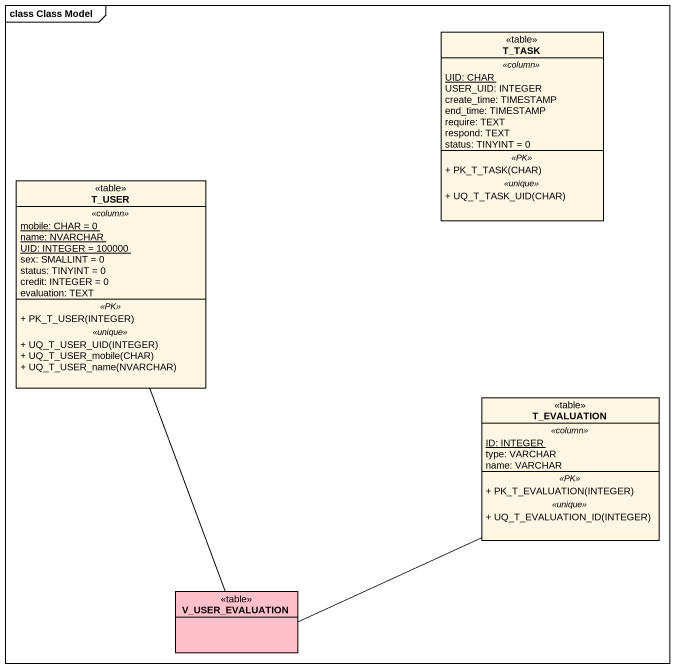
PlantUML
@startuml
mainframe class Class Model
hide circle
hide empty members
skinparam classAttributeIconSize 0
class T_TASK <<table>> {
  .. <<column>> ..
  {static} UID: CHAR
  USER_UID: INTEGER
  create_time: TIMESTAMP
  end_time: TIMESTAMP
  require: TEXT
  respond: TEXT
  status: TINYINT = 0
  .. <<PK>> ..
  + PK_T_TASK(CHAR)
  .. <<unique>> ..
  + UQ_T_TASK_UID(CHAR)
}
class T_USER <<table>> {
  .. <<column>> ..
  {static} mobile: CHAR = 0
  {static} name: NVARCHAR
  {static} UID: INTEGER = 100000
  sex: SMALLINT = 0
  status: TINYINT = 0
  credit: INTEGER = 0
  evaluation: TEXT
  .. <<PK>> ..
  + PK_T_USER(INTEGER)
  .. <<unique>> ..
  + UQ_T_USER_UID(INTEGER)
  + UQ_T_USER_mobile(CHAR)
  + UQ_T_USER_name(NVARCHAR)
}
class T_EVALUATION <<table>> {
  .. <<column>> ..
  {static} ID: INTEGER
  type: VARCHAR
  name: VARCHAR
  .. <<PK>> ..
  + PK_T_EVALUATION(INTEGER)
  .. <<unique>> ..
  + UQ_T_EVALUATION_ID(INTEGER)
}
class V_USER_EVALUATION <<table>> #FFC0CB
T_USER -- V_USER_EVALUATION
T_EVALUATION -left- V_USER_EVALUATION
@enduml
